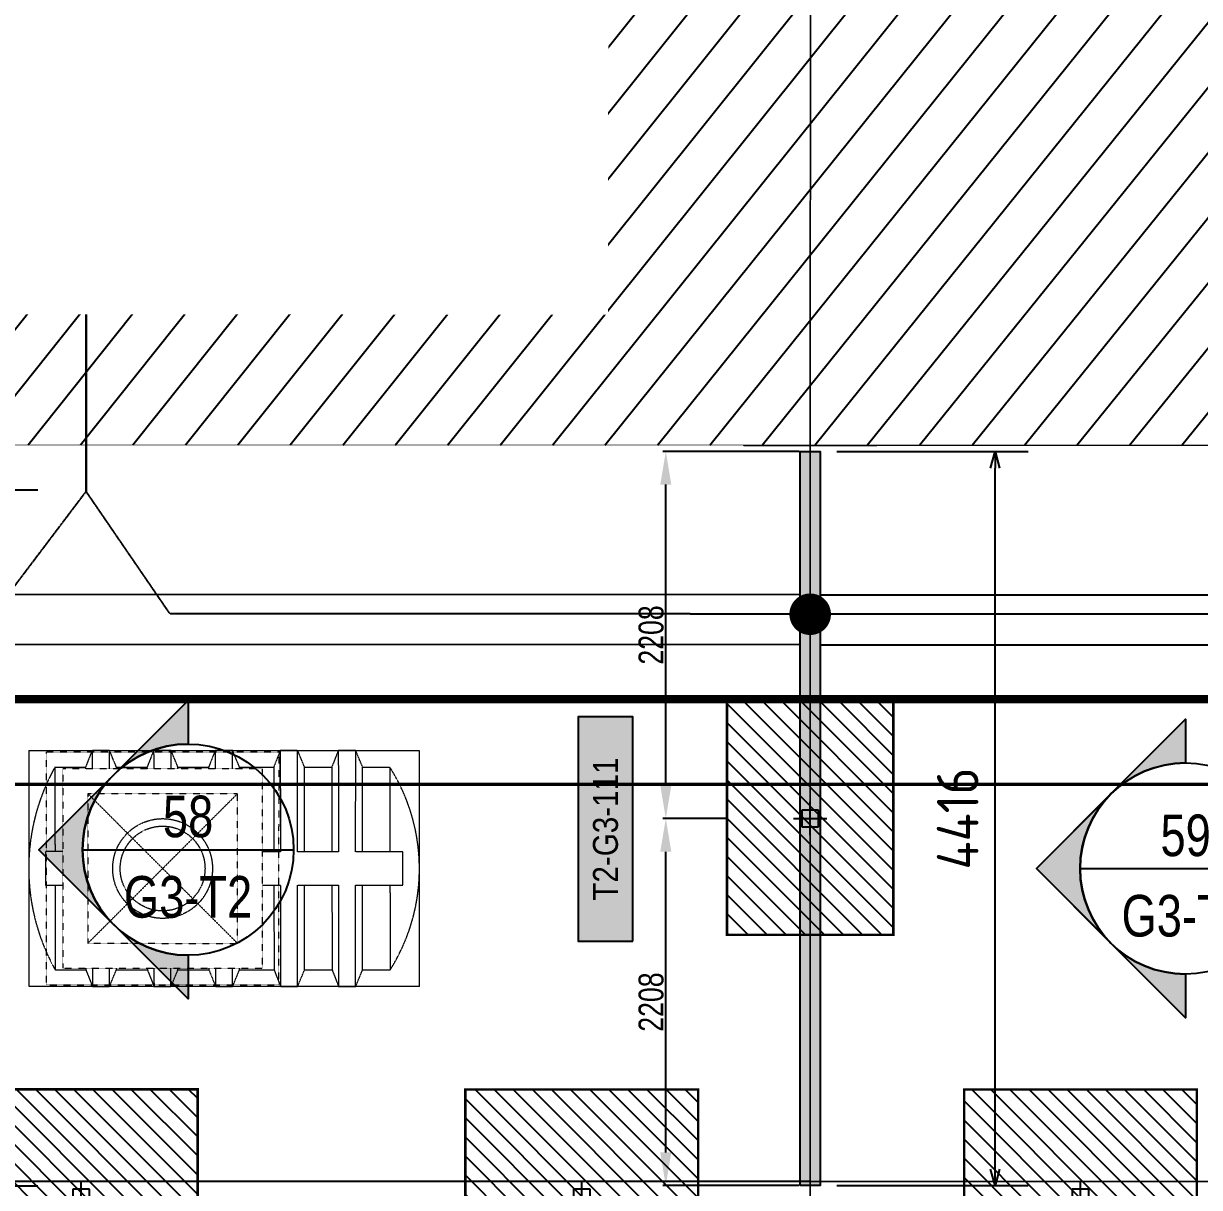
# Model space of a CAD drawing. Header units: centimetres. Extents: x -6122352 to 7132207, y -1694241 to 1947892.
# Drawn here: x 175391 to 182464, y -108418 to -101417 of the extents above; entities that cross this region are included whole.
import ezdxf
from ezdxf.enums import TextEntityAlignment as Align

# ---------------------------------------------------------------- set-up
doc = ezdxf.new("R2010")
doc.units = ezdxf.units.CM
doc.header["$MEASUREMENT"] = 0
doc.header["$PDMODE"] = 66
doc.header["$PDSIZE"] = 100
for name, pattern in [('2. HG-ST XR COL 3A (5V 7V 9V 11V - GF (4M & 5D-E)$0$HIDDEN', [0.375, 0.25, -0.125]), ('DASHED2', [0.375, 0.25, -0.125]), ('HIDDEN', [0.375, 0.25, -0.125]), ('XR-AR-END-SETTING OUT PLAN$0$23261-XR-AR-SI-GF$0$HIDDEN', [0.375, 0.25, -0.125])]:
    doc.linetypes.add(name, pattern=pattern)
for name, color, linetype in [('00-MI-DIM', 7, 'Continuous'), ('23585-XR-AR-BOUNDARY WALLS AND SETBACKS$0$setback', 7, 'XR-AR-END-SETTING OUT PLAN$0$23261-XR-AR-SI-GF$0$HIDDEN'), ('@MI-FOOTINGS', 7, 'Continuous'), ('@MI-REF LAYER', 7, 'Continuous'), ('@MI-TYPE-02', 6, 'Continuous'), ('A-GLASS HATCH', 7, 'Continuous'), ('B_TH_8', 7, 'Continuous'), ('PANEL-TAGS', 7, 'Continuous'), ('VD-WS-WATER TANK', 7, 'Continuous'), ('XR-AR-MID-SETTING OUT FOR MASTER$0$23585-XR-AR-MID-GROUND FLOOR$0$A-Flor-Strs', 1, 'Continuous'), ('XR-AR-MID-SETTING OUT FOR MASTER$0$23585-XR-AR-MID-GROUND FLOOR$0$GS-HATCH-FLOOR TILE', 251, 'Continuous')]:
    doc.layers.add(name, color=color, linetype=linetype)
doc.layers.add('08-Compound Wall-2', color=6, linetype='Continuous', lineweight=25, true_color=0xff00ff)
for name, color, linetype, lineweight in [('23585-XR-AR-DAMAC PLOT LIMITS$0$1-Mid units', 41, 'Continuous', 5), ('@ Foundations', 4, 'DASHED2', 50), ('A-ANNO-TEXT', 3, 'Continuous', 25), ('XR-AR-MID-SETTING OUT FOR MASTER$0$23585-XR-AR-MID-GROUND FLOOR$0$$A-GLAZ-WNDO', 232, 'Continuous', 9), ('XR-AR-MID-SETTING OUT FOR MASTER$0$23585-XR-AR-MID-GROUND FLOOR$0$A-GLAZ-SILL', 8, 'Continuous', 5), ('XR-AR-MID-SETTING OUT FOR MASTER$0$23585-XR-AR-MID-GROUND FLOOR$0$A-GLAZ-WNDO', 232, 'Continuous', 9), ('XR-AR-MID-SETTING OUT FOR MASTER$0$23585-XR-AR-MID-GROUND FLOOR$0$A-WALL', 7, 'Continuous', 30), ('XR-AR-MID-SETTING OUT FOR MASTER$0$23585-XR-AR-MID-GROUND FLOOR$0$S-COLS', 51, 'Continuous', 40)]:
    doc.layers.add(name, color=color, linetype=linetype, lineweight=lineweight)
doc.styles.add('Arial Narrow', font='ARIALN.TTF', dxfattribs={"width": 0.95, "height": 500})
doc.styles.add('JWC 1.50MM', font='GOTHIC.TTF', dxfattribs={"width": 0.8, "height": 1.5})
doc.styles.add('PANELTAG_STYLE', font='arial.ttf')
doc.styles.add('Schueco-BEMSTIL', font='isocpeur.ttf', dxfattribs={"width": 0.9})
doc.dimstyles.new('JWC - 1.5', dxfattribs={"dimtxt": 1.5, "dimasz": 2, "dimexe": 0.18, "dimexo": 0.06, "dimgap": 0.09, "dimtad": 1, "dimtoh": 1, "dimdec": 0, "dimzin": 0, "dimdsep": 46, "dimtxsty": 'JWC 1.50MM', "dimcen": 0.09, "dimclrd": 1, "dimclre": 1, "dimclrt": 2, "dimadec": 0, "dimazin": 0, "dimtfac": 1, "dimtdec": 0, "dimtofl": 0, "dimtmove": 0, "dimatfit": 3, "dimfxl": 30, "dimtolj": 1, "dimtzin": 0, "dimarcsym": 0})
doc.dimstyles.new('MI- JWC-TXT-2.5 MM', dxfattribs={"dimscale": 1.5, "dimtxt": 2.5, "dimasz": 1, "dimexe": 2, "dimexo": 1, "dimgap": 1, "dimtad": 1, "dimdec": 0, "dimdsep": 46, "dimtxsty": 'Schueco-BEMSTIL', "dimblk": 'OPEN30', "dimcen": 0, "dimdle": 2, "dimclrd": 140, "dimclre": 8, "dimclrt": 40, "dimadec": 0, "dimazin": 2, "dimtfac": 1, "dimtdec": 0, "dimtix": 1, "dimtmove": 2, "dimatfit": 3, "dimldrblk": 'OPEN', "dimfxl": 2, "dimlwd": -1, "dimlwe": -1, "dimarcsym": 0})
pattern_1 = [(45, (0, 0), (-57.45242597140699, 57.45242597140699), [])]

# ---------------------------------------------------------------- blocks, each defined once
blk = doc.blocks.new('23585-XR-AR-BOUNDARY WALLS AND SETBACKS')
at = {"layer": '08-Compound Wall-2'}
blk.add_lwpolyline([(496545.2942134548, 2768939.473959669), (496562.9158801445, 2768923.328117771), (496568.9635689847, 2768929.928655439), (496573.0169715791, 2768934.352258272), (496577.0705717183, 2768938.776058423), (496581.1239700586, 2768943.199856612), (496585.1773700582, 2768947.623656611), (496589.2307700578, 2768952.047456612), (496593.2841700584, 2768956.471256611), (496597.3375700579, 2768960.895056612), (496601.3909715799, 2768965.318658272), (496607.5050130368, 2768971.991327045), (496589.8835430788, 2768988.137370344)], dxfattribs=at)
at = {"layer": '23585-XR-AR-BOUNDARY WALLS AND SETBACKS$0$setback', "ltscale": 40, "const_width": 0.05}
blk.add_lwpolyline([(496603.4076911526, 2768971.812311382), (496589.0303414653, 2768984.985861099), (496584.8756448581, 2768980.451546177), (496580.8222491085, 2768976.027750814), (496576.7688491076, 2768971.603950815), (496572.7154491082, 2768967.180150814), (496568.6620491074, 2768962.756350815), (496564.6084013822, 2768958.332698731), (496560.5550491072, 2768953.908950815), (496556.501649108, 2768949.485150816), (496552.4482491076, 2768945.061350815), (496548.2917628816, 2768940.525058872), (496562.6692411395, 2768927.351702746), (496566.825369577, 2768931.887763219), (496570.8788474204, 2768936.311448177), (496574.9324515896, 2768940.735252725), (496578.9858017811, 2768945.158998367), (496583.0392017807, 2768949.582798366), (496587.0926017799, 2768954.006598367), (496591.1460017811, 2768958.430398366), (496595.1994017801, 2768962.854198367), (496599.2528474218, 2768967.277848177)], close=True, dxfattribs=at)
blk = doc.blocks.new('A$C9d9485f6')
at = {"layer": 'A-ANNO-TEXT', "rotation": 312.4881850805905}
blk.add_blockref('23585-XR-AR-BOUNDARY WALLS AND SETBACKS', (-2377088.534775567, -1504219.252137818), dxfattribs=at)
blk = doc.blocks.new('23585-XR-AR-DAMAC PLOT LIMITS')
at = {"layer": '23585-XR-AR-DAMAC PLOT LIMITS$0$1-Mid units', "color": 251, "true_color": 0x636466}
for points in [[(496593.3579000002, 2768956.4037), (496575.6628999999, 2768972.6173), (496579.7163000004, 2768977.041099999), (496597.4112999998, 2768960.827500001)], [(496589.3044999996, 2768951.979900001), (496571.6095000003, 2768968.193499999), (496575.6628999999, 2768972.6173), (496593.3579000002, 2768956.4037)]]:
    blk.add_lwpolyline(points, close=True, dxfattribs=at)
blk = doc.blocks.new('A$Cf093b529')
at = {"layer": 'A-ANNO-TEXT'}
blk.add_blockref('23585-XR-AR-DAMAC PLOT LIMITS', (-495391.9901121984, -2768603.441896566), dxfattribs=at)
blk = doc.blocks.new('WT')
at = {"layer": 'VD-WS-WATER TANK', "color": 8, "linetype": 'HIDDEN', "lineweight": 5}
for p, q in [((-1544.628465470625, 709.6584162400104), (-1544.628465470625, -710.3415837597568)), ((-1544.628465470625, 709.6584162400104), (805.3742911103182, 709.6584162400104)), ((805.3742911103182, -710.3415837599896), (805.3742911103182, 709.6584162400104)), ((-1205.197479922557, 610), (-1368.584841941483, 609.6917219583411)), ((-1367.616602353984, 100.7170481621288), (-1368.584841941483, 609.6917219583411)), ((-853.8209368987009, 609.9999999995343), (-1019.529137560632, 609.6873430171981)), ((-462.4613206691574, 609.9999999997672), (-670.4740313610528, 609.9999999997672)), ((-92.2536644951906, 609.9999999997672), (-279.1144151315093, 609.9999999997672)), ((277.9539916787762, 609.9999999997672), (91.09390626149252, 609.6474338008557)), ((645.8408009468112, 609.9999999997672), (461.3015541732311, 609.6518127417658)), ((646.8096269820817, 100.7170481618959), (645.8408009468112, 609.9999999997672)), ((-1366.263995035551, -610.3082780416589), (-1367.232107905904, -101.4002156818751)), ((648.161647852743, -610.0000000002328), (647.1941214301623, -101.4002156816423)), ((-1202.876633016858, -610.0000000002328), (-1366.263995035551, -610.3082780416589)), ((-853.8209368984681, -610.0000000002328), (-1017.208298916928, -610.3082780416589)), ((-462.4613206691574, -610), (-668.1531844553538, -610)), ((-92.2536644951906, -610.0000000002328), (-276.7935682260431, -610.0000000002328)), ((277.9539916787762, -610.0000000002328), (93.4147449049633, -610.3481872582342)), ((648.161647852743, -610.0000000002328), (463.6224010786973, -610.3481872582342)), ((805.3742911103182, -710.3415837599896), (-1544.628465470625, -710.3415837597568))]:
    blk.add_line(p, q, dxfattribs=at)
at = {"layer": 'VD-WS-WATER TANK', "color": 8, "linetype": 'HIDDEN', "lineweight": 5, "ltscale": 0.2}
for p, q in [((-450.0018297319766, 450.0018297312781, 1.058825682041061), (449.9999999995343, -449.9999999997672, -1)), ((449.9999999995343, 449.9999999993015), (-450.0000000004657, -450.0000000002328, 1.000000000007276))]:
    blk.add_line(p, q, dxfattribs=at)
at = {"layer": 'VD-WS-WATER TANK', "color": 8, "linetype": 'HIDDEN', "lineweight": 5}
for points in [[(-1057.987290713005, 100.7170481625944), (-1058.984124873765, 709.6584162407089), (-1161.101388717303, 709.6584162407089), (-1202.876633016625, 610.0000000006985), (-1202.876633016858, 100.7170481625944)], [(-1161.101388717303, 709.6584162407089), (-1161.10138871707, 100.7170481625944)], [(-1018.560901444405, 100.7170481623616), (-1019.529727479443, 610.0000000004657), (-1058.984124873765, 709.6584162407089)], [(-708.9315945943817, 100.7170481623616), (-709.928428754909, 709.6584162404761), (-812.04569259868, 709.6584162404761), (-853.8209368987009, 610.0000000002328), (-853.8209368982352, 100.7170481628273)], [(-812.04569259868, 709.6584162404761), (-812.04569259868, 100.7170481623616)], [(-669.5052053260151, 100.7170481623616), (-670.4740313610528, 610.0000000002328), (-709.928428754909, 709.6584162404761)], [(-318.3893022132106, 599.9999999993015), (-318.5688125255983, 709.6584162404761), (-420.6860763693694, 709.6584162404761), (-462.4613206691574, 610.0000000004657), (-462.4613206691574, 599.9999999997672)], [(-420.6860763693694, 709.6584162404761), (-420.6860763693694, 599.9999999997672)], [(-279.0953917962033, 599.9999999997672), (-279.1144151315093, 610.0000000004657), (-318.5688125255983, 709.6584162404761)], [(51.81901098834351, 599.9999999995343), (51.63884364836849, 709.6584162402432), (-50.47842019540258, 709.6584162407089), (-92.25366449495777, 610), (-92.2536644951906, 600)], [(-50.47842019540258, 709.6584162407089), (-50.47842019563541, 599.9999999997672)], [(91.11226437753066, 599.9999999995343), (91.09324104245752, 610.0000000002328), (51.63884364836849, 709.6584162402432)], [(422.026010134723, 599.9999999997672), (421.8464998223353, 709.6584162404761), (319.7292359783314, 709.6584162407089), (277.9539916787762, 610.0000000002328), (277.9539916787762, 599.9999999995343)], [(319.7292359783314, 709.6584162407089), (319.7292359785642, 600.0000000002328)], [(461.3199205512647, 600), (461.3008972161915, 610), (421.8464998223353, 709.6584162404761)], [(-1161.10138871707, 100.7170481625944), (-1444.626510607777, 100.7170481625944), (-1444.626510607777, -101.4002156811766), (-1161.10138871707, -101.4002156814095)], [(-812.04569259868, 100.7170481623616), (-1057.987290713005, 100.7170481625944)], [(-600.0000000002328, 100.7170481623616), (-708.9315945943817, 100.7170481623616)], [(599.9999999997672, -101.4002156811766), (705.3734893924557, -101.4002156811766), (705.3734893924557, 100.7170481625944), (599.9999999997672, 100.7170481625944)], [(-1202.876633016858, -101.4002156814095), (-1202.876633016858, -609.9999999995343), (-1161.101388717303, -710.3415837595239), (-1056.663277968066, -710.3415837592911), (-1017.208880573744, -610), (-1018.176406996092, -101.4002156811766)], [(-1161.10138871707, -101.4002156814095), (-1161.101388717303, -710.3415837595239)], [(-1056.663277968066, -710.3415837592911), (-1057.659002496395, -101.4002156809438)], [(-1057.659002496395, -101.4002156809438), (-812.0456925984472, -101.4002156811766)], [(-853.8209368984681, -101.4002156809438), (-853.8209368984681, -609.9999999995343), (-812.04569259868, -710.3415837595239), (-707.6075818496756, -710.3415837595239), (-668.1531844551209, -610), (-669.1207108779345, -101.4002156809438)], [(-812.0456925984472, -101.4002156811766), (-812.04569259868, -710.3415837595239)], [(-707.6075818496756, -710.3415837595239), (-708.6033063777722, -101.4002156809438)], [(-708.6033063777722, -101.4002156809438), (-600.0000000006985, -101.4002156814095)], [(-462.4613206689246, -600.0000000002328), (-462.4613206689246, -609.9999999997672), (-420.6860763693694, -710.3415837595239), (-316.2479656198993, -710.3415837590583), (-276.7935682255775, -609.9999999997672), (-276.8125915611163, -600.0000000002328)], [(-420.6860763693694, -600.0000000004657), (-420.6860763693694, -710.3415837595239)], [(-316.2479656198993, -710.3415837590583), (-316.428393206792, -600)], [(-92.25366449495777, -600.0000000004657), (-92.25366449495777, -609.9999999997672), (-50.47842019516975, -710.3415837592911), (53.95969055383466, -710.3415837592911), (93.41408794769086, -609.9999999997672), (93.39506461261772, -600.0000000004657)], [(-50.47842019540258, -600.0000000002328), (-50.47842019516975, -710.3415837592911)], [(53.95969055383466, -710.3415837592911), (53.7786999901291, -600.0000000004657)], [(277.9539916787762, -600.0000000004657), (277.9539916787762, -610), (319.7292359785642, -710.3415837592911), (424.1673467275687, -710.3415837592911), (463.6217441216577, -609.9999999997672), (463.6027207863517, -600.0000000002328)], [(319.7292359783314, -600.0000000004657), (319.7292359785642, -710.3415837592911)], [(424.1673467275687, -710.3415837592911), (423.9869191413745, -600.0000000002328)]]:
    blk.add_lwpolyline(points, dxfattribs=at)
at = {"layer": 'VD-WS-WATER TANK', "color": 8, "linetype": 'HIDDEN', "lineweight": 5, "ltscale": 0.2}
for points in [[(-699.9999999995343, -699.9999999995343), (700.0000000002328, -700), (699.9999999997672, 700), (-700, 700.0000000002328)], [(-600.0000000004657, -600.0000000004657), (599.9999999995343, -600.0000000011642), (599.9999999995343, 599.9999999995343), (-600.0000000002328, 599.9999999990687)], [(-450.0000000002328, -450.0000000002328), (449.9999999997672, -450.0000000004657), (449.9999999995343, 449.9999999993015), (-450.0000000004657, 450)]]:
    blk.add_lwpolyline(points, close=True, dxfattribs=at)
at = {"layer": 'VD-WS-WATER TANK', "color": 8, "linetype": 'HIDDEN', "lineweight": 5}
for radius in [299.9999999999999, 254.9999999999999]:
    blk.add_circle((0, 2.328306436538696e-10), radius, dxfattribs=at)
for centre, radius, start, end in [((-406.0936178530101, 1.520493773277849), 1138.534847617149, 147.7123555648303, 212.5056355353665), ((-448.5880362042226, -2.084176184376702), 1253.962327314667, 331.0008973028165, 29.21709379940886)]:
    blk.add_arc(centre, radius, start, end, dxfattribs=at)
blk = doc.blocks.new('A$Ceb9e94c1')
at = {"layer": 'VD-WS-WATER TANK', "ltscale": 100, "xscale": 0.001, "yscale": 0.001, "zscale": 0.001, "rotation": 1.469650456022651e-08}
blk.add_blockref('WT', (25.044632143341, 22.0204070720356, -6.172170209697134e-09), dxfattribs=at)
blk = doc.blocks.new('_Dot')
at = {"color": 0, "linetype": 'ByBlock', "lineweight": -2}
blk.add_line((-0.5, 0), (-1, 0), dxfattribs=at)
at = {"color": 0, "linetype": 'ByBlock', "const_width": 0.5}
blk.add_lwpolyline([(-0.25, 0, 1), (0.25, 0, 1)], format="xyb", close=True, dxfattribs=at)
blk = doc.blocks.new('_Open30')
at = {"color": 0, "linetype": 'ByBlock', "lineweight": -2}
for p, q in [((-1, 0.26794919), (0, 0)), ((0, 0), (-1, -0.26794919)), ((0, 0), (-1, 0))]:
    blk.add_line(p, q, dxfattribs=at)
blk = doc.blocks.new('*D1486')
at = {"layer": '@MI-TYPE-02', "color": 8, "transparency": 16777216}
for p, q in [((411737.4286048311, -228903.7490974149), (412889.1926367577, -228903.7490974149)), ((411736.6089705906, -233319.9474064711), (412889.1926367577, -233319.9474064711))]:
    blk.add_line(p, q, dxfattribs=at)
at = {"layer": '@MI-TYPE-02', "color": 140, "transparency": 16777216}
blk.add_line((412689.1926367577, -233219.9474064711), (412689.1926367577, -229003.7490974149), dxfattribs=at)
at = {"layer": 'Defpoints', "color": 0, "transparency": 16777216}
for p in [(411637.4286048311, -228903.7490974149), (412689.1926367577, -228903.7490974149), (411636.6089705906, -233319.9474064711)]:
    blk.add_point(p, dxfattribs=at)
at = {"layer": '@MI-TYPE-02', "color": 140, "transparency": 16777216, "xscale": 100, "yscale": 100, "zscale": 100}
for p, rotation in [((412689.1926367577, -228903.7490974149), 90), ((412689.1926367577, -233319.9474064711), 270)]:
    blk.add_blockref('_Open30', p, dxfattribs=dict(at, rotation=rotation))
at = {"layer": '@MI-TYPE-02', "color": 40, "transparency": 16777216, "insert": (412464.1926367576, -231111.848251943), "char_height": 250, "attachment_point": 5, "rotation": 90, "style": 'Schueco-BEMSTIL'}
blk.add_mtext('4416', dxfattribs=at)
blk = doc.blocks.new('_Open')
at = {"color": 0, "linetype": 'ByBlock', "lineweight": -2}
for p, q in [((-1, 0.1666666666666667), (0, 0)), ((-1, -0.1666666666666667), (0, 0)), ((0, 0), (-1, 0))]:
    blk.add_line(p, q, dxfattribs=at)
blk = doc.blocks.new('T2-SINGLE FOOTING')
at = {"layer": '@MI-FOOTINGS', "transparency": 33554679}
h = blk.add_hatch(dxfattribs=at)
h.set_pattern_fill('ANSI31', color=8, scale=650)
h.set_pattern_definition(pattern_1)
h.paths.add_polyline_path([(-700, 500), (700, 500), (700, -500), (-700, -500)])
at = {"layer": '@MI-FOOTINGS', "color": 62, "const_width": 15}
blk.add_lwpolyline([(-700, 500), (700, 500), (700, -500), (-700, -500)], close=True, dxfattribs=at)
at = {"layer": '@MI-FOOTINGS', "color": 30}
blk.add_point((0, 0), dxfattribs=at)
blk = doc.blocks.new('*D1495')
at = {"layer": '@MI-TYPE-02', "color": 8, "transparency": 16777216}
for p, q in [((405737.3374513028, -229133.8218370808), (406931.5244793475, -229133.8218370808)), ((405736.6133447946, -233320.9792771468), (406931.5244793475, -233320.9792771468))]:
    blk.add_line(p, q, dxfattribs=at)
at = {"layer": '@MI-TYPE-02', "color": 140, "transparency": 16777216}
blk.add_line((406731.5244793475, -233220.9792771468), (406731.5244793475, -229233.8218370808), dxfattribs=at)
at = {"layer": 'Defpoints', "color": 0, "transparency": 16777216}
for p in [(405637.3374513028, -229133.8218370808), (406731.5244793475, -229133.8218370808), (405636.6133447946, -233320.9792771468)]:
    blk.add_point(p, dxfattribs=at)
at = {"layer": '@MI-TYPE-02', "color": 140, "transparency": 16777216, "xscale": 100, "yscale": 100, "zscale": 100}
for p, rotation in [((406731.5244793475, -229133.8218370808), 90), ((406731.5244793475, -233320.9792771468), 270)]:
    blk.add_blockref('_Open30', p, dxfattribs=dict(at, rotation=rotation))
at = {"layer": '@MI-TYPE-02', "color": 40, "transparency": 16777216, "insert": (406506.5244793473, -231227.4005571138), "char_height": 250, "attachment_point": 5, "rotation": 90, "style": 'Schueco-BEMSTIL'}
blk.add_mtext('4187', dxfattribs=at)
blk = doc.blocks.new('*D1583')
at = {"color": 1, "lineweight": -2, "transparency": 16777216}
for p, q in [((35493.79882193205, -1910.541958939994), (35113.45234661645, -1910.541958939994)), ((35131.45234661645, -3918.63010476655), (35131.45234661645, -2110.541958939994)), ((35933.38900582179, -4118.630104766549), (35113.45234661645, -4118.630104766549))]:
    blk.add_line(p, q, dxfattribs=at)
at = {"color": 1, "transparency": 16777216}
for points in [[(35098.11901328312, -2110.541958939994), (35164.78567994979, -2110.541958939994), (35131.45234661645, -1910.541958939994)], [(35098.11901328312, -3918.63010476655), (35164.78567994979, -3918.63010476655), (35131.45234661645, -4118.630104766549)]]:
    blk.add_solid(points, dxfattribs=at)
at = {"layer": 'Defpoints', "color": 0, "transparency": 16777216}
for p in [(35131.45234661645, -1910.541958939994), (35499.79882193205, -1910.541958939994), (35939.38900582179, -4118.630104766549)]:
    blk.add_point(p, dxfattribs=at)
at = {"color": 2, "transparency": 16777216, "insert": (35043.67940304065, -3014.586031853281), "char_height": 150, "attachment_point": 5, "rotation": 90, "style": 'JWC 1.50MM'}
blk.add_mtext('\\A1;2208', dxfattribs=at)
blk = doc.blocks.new('*D1584')
at = {"color": 1, "lineweight": -2, "transparency": 16777216}
for p, q in [((35934.20864006221, 297.5682042895934), (35113.45234661647, 297.5682042895933)), ((35131.45234661647, -1710.541958939994), (35131.45234661647, 97.56820428959325)), ((35493.79882193205, -1910.541958939994), (35113.45234661647, -1910.541958939994))]:
    blk.add_line(p, q, dxfattribs=at)
at = {"color": 1, "transparency": 16777216}
for points in [[(35098.11901328313, 97.56820428959324), (35164.7856799498, 97.56820428959325), (35131.45234661647, 297.5682042895933)], [(35098.11901328313, -1710.541958939994), (35164.7856799498, -1710.541958939994), (35131.45234661647, -1910.541958939994)]]:
    blk.add_solid(points, dxfattribs=at)
at = {"layer": 'Defpoints', "color": 0, "transparency": 16777216}
for p in [(35131.45234661647, 297.5682042895933), (35940.20864006221, 297.5682042895934), (35499.79882193205, -1910.541958939994)]:
    blk.add_point(p, dxfattribs=at)
at = {"color": 2, "transparency": 16777216, "insert": (35043.67940304066, -806.4868773252102), "char_height": 150, "attachment_point": 5, "rotation": 90, "style": 'JWC 1.50MM'}
blk.add_mtext('\\A1;2208', dxfattribs=at)
blk = doc.blocks.new('T2-FOOTING PLAN')
at = {"layer": '@MI-FOOTINGS', "transparency": 33554679}
h = blk.add_hatch(dxfattribs=at)
h.set_pattern_fill('ANSI31', color=8, scale=650)
h.set_pattern_definition(pattern_1)
h.paths.add_polyline_path([(-700, 650), (700, 650), (700, -650), (-700, -650)])
at = {"layer": '@MI-FOOTINGS', "color": 160, "true_color": 0x3340f0, "const_width": 15}
blk.add_lwpolyline([(-700, 650), (700, 650), (700, -650), (-700, -650)], close=True, dxfattribs=at)
at = {"layer": '@MI-FOOTINGS', "color": 30}
blk.add_point((0, 0), dxfattribs=at)
blk = doc.blocks.new('G10-REAR PARTITION LEFT EXTD')
at = {"layer": '@MI-FOOTINGS', "xscale": -1, "rotation": 0.01015602854542941}
for p in [(40638.13442269986, 6.329043255042052), (43648.15972013754, 6.932342128304299), (46648.1596730079, 7.464110536588123)]:
    blk.add_blockref('T2-FOOTING PLAN', p, dxfattribs=at)
blk = doc.blocks.new('XR-AR-MID-SETTING OUT FOR MASTER$0$23585-XR-AR-MID-GROUND FLOOR$0$945-4P-1-101-GROUND FLOOR PLAN$0$XR-MIDDLE-GROUND FLOOR PLAN$0$A$C446944C1')
at = {"layer": 'XR-AR-MID-SETTING OUT FOR MASTER$0$23585-XR-AR-MID-GROUND FLOOR$0$A-GLAZ-SILL', "color": 252}
blk.add_line((-2.733431756496429e-07, -4.737777635455132e-05), (5.199999726377428, -4.737754352390766e-05), dxfattribs=at)
for points in [[(2.208076124545187, -0.02284434624016285), (2.208076124545187, -0.1242443462833762), (2.093846930889413, -0.07354434626176953), (2.208076124545187, -0.02284434624016285)], [(2.991923328721896, -0.02284434624016285), (2.991923328721896, -0.1242443462833762), (3.106152522144839, -0.07354434579610825), (2.991923328721896, -0.02284434624016285)]]:
    blk.add_lwpolyline(points, dxfattribs=at)
at = {"layer": 'XR-AR-MID-SETTING OUT FOR MASTER$0$23585-XR-AR-MID-GROUND FLOOR$0$A-GLAZ-WNDO', "color": 252}
for p, q in [((5.199999726610258, 0.2499526219908148), (-2.735760062932968e-07, 0.2499526222236454)), ((-2.735760062932968e-07, 0.2499526222236454), (-2.733431756496429e-07, -4.737777635455132e-05)), ((0.04999972670339048, 0.0999526223167777), (0.04999972647055984, 0.2499526219908148)), ((1.284999726805836, 0.2499526222236454), (1.284999726805836, 0.09995262185111642)), ((1.334999726619571, 0.09995262208394706), (1.334999726619571, 0.2499526222236454)), ((3.864999726880342, 0.0999526223167777), (3.864999726880342, 0.2499526224564761)), ((3.914999726694077, 0.2499526222236454), (3.914999726694077, 0.09995262185111642)), ((5.149999726563692, 0.09995262254960835), (5.149999726796523, 0.2499526222236454)), ((5.199999726610258, 0.2499526219908148), (5.199999726377428, -4.737754352390766e-05)), ((-2.733431756496429e-07, 0.09995262208394706), (2.599999726517126, 0.09995262185111642)), ((5.199999726610258, 0.0999526223167777), (2.599999726517126, 0.09995262185111642))]:
    blk.add_line(p, q, dxfattribs=at)
for points in [[(1.284999726805836, 0.1999526221770793), (0.04999972647055984, 0.1999526226427406)], [(3.914999726694077, 0.1999526221770793), (5.149999726796523, 0.1999526219442487)]]:
    blk.add_lwpolyline(points, dxfattribs=at)
for points in [[(1.224999726749957, 0.03995262226089835), (1.304999726824462, 0.03995262226089835), (1.304999726824462, 0.08995262207463384), (1.224999726517126, 0.08995262230746448)], [(2.51999972644262, 0.03995262226089835), (1.304999726824462, 0.03995262226089835), (1.304999726824462, 0.08995262207463384), (2.519999726675451, 0.08995262207463384)], [(2.599999726517126, 0.03995262226089835), (2.51999972644262, 0.03995262226089835), (2.519999726675451, 0.08995262207463384), (2.599999726517126, 0.08995262254029512)], [(2.599999726517126, 0.03995262226089835), (2.679999726591632, 0.03995262202806771), (2.679999726591632, 0.08995262254029512), (2.599999726517126, 0.08995262254029512)], [(2.679999726591632, 0.03995262202806771), (3.89499972644262, 0.039952622493729), (3.894999726675451, 0.08995262207463384), (2.679999726591632, 0.08995262254029512)], [(3.974999726749957, 0.039952622493729), (3.89499972644262, 0.039952622493729), (3.894999726675451, 0.08995262207463384), (3.974999726749957, 0.08995262230746448)]]:
    blk.add_lwpolyline(points, close=True, dxfattribs=at)
blk = doc.blocks.new('XR-AR-MID-SETTING OUT FOR MASTER$0$23585-XR-AR-MID-GROUND FLOOR$0$A$C08698786')
at = {"layer": 'XR-AR-MID-SETTING OUT FOR MASTER$0$23585-XR-AR-MID-GROUND FLOOR$0$S-COLS', "color": 252, "lineweight": 30}
blk.add_lwpolyline([(-100.1414103507996, 18727.55777406693), (-100.141410112381, 17727.55777406693), (99.85858964920044, 17727.55777430534), (99.85858988761902, 18727.55777430534)], close=True, dxfattribs=at)
blk = doc.blocks.new('XR-AR-MID-SETTING OUT FOR MASTER')
at = {"layer": 'XR-AR-MID-SETTING OUT FOR MASTER$0$23585-XR-AR-MID-GROUND FLOOR$0$A-Flor-Strs', "color": 8}
for p, q in [((60.05534254956096, 20672.92354680672), (5940.045863168596, 20672.65234583314)), ((60.04151019822535, 20372.92400187173), (5940.031380742199, 20372.65280095958))]:
    blk.add_line(p, q, dxfattribs=at)
at = {"layer": 'XR-AR-MID-SETTING OUT FOR MASTER$0$23585-XR-AR-MID-GROUND FLOOR$0$A-WALL', "color": 8}
for points in [[(99.99999931454659, 19472.65428209305), (-99.99999925494194, 19472.65428256989), (-99.998236566782, 5500.00000667572), (100.0017631351948, 5500.000006198883), (99.9995484650135, 8850.141927242279), (1100.048611491919, 8850.10940027237), (1100.048611015081, 8950.109399795532), (100.03925588727, 8950.072475910187), (100.0088088810444, 10949.9982419014), (2099.951952844858, 10949.99824142456), (2099.998660355806, 9950.143901348114), (2199.988806992769, 9950.143900871277), (2200.057162195444, 11149.97698402405), (2100.075846284628, 11149.97698354721), (2100.039519578218, 11049.97698402405), (100.0088088810444, 11049.99824142456)], [(100.0000008046627, 19472.65428304672), (400.0004432499409, 19472.65428209305), (400.0004433095455, 19222.70159435272), (99.99999997019768, 19222.70159482956)]]:
    blk.add_lwpolyline(points, close=True, dxfattribs=at)
at = {"layer": 'XR-AR-MID-SETTING OUT FOR MASTER$0$23585-XR-AR-MID-GROUND FLOOR$0$$A-GLAZ-WNDO', "color": 8, "xscale": -1000, "yscale": 1000, "zscale": 1000}
blk.add_blockref('XR-AR-MID-SETTING OUT FOR MASTER$0$23585-XR-AR-MID-GROUND FLOOR$0$945-4P-1-101-GROUND FLOOR PLAN$0$XR-MIDDLE-GROUND FLOOR PLAN$0$A$C446944C1', (5600.000170022249, 19222.70166015625), dxfattribs=at)
at = {"layer": 'XR-AR-MID-SETTING OUT FOR MASTER$0$23585-XR-AR-MID-GROUND FLOOR$0$GS-HATCH-FLOOR TILE', "color": 8}
blk.add_blockref('XR-AR-MID-SETTING OUT FOR MASTER$0$23585-XR-AR-MID-GROUND FLOOR$0$A$C08698786', (-1.490116119384766e-07, 0), dxfattribs=at)
blk = doc.blocks.new('MID UNIT')
at = {"xscale": 0.001, "yscale": 0.001, "zscale": 0.001}
blk.add_blockref('XR-AR-MID-SETTING OUT FOR MASTER', (0, 0), dxfattribs=at)
blk = doc.blocks.new('TH_8')
at = {"xscale": -1}
blk.add_blockref('MID UNIT', (495814.3053798428, 2769197.479078153), dxfattribs=at)
blk.add_blockref('MID UNIT', (495814.305379842, 2769197.479078153))
blk = doc.blocks.new('A$Ca7ad59d2')
at = {"layer": 'B_TH_8', "xscale": 1.000018136216304, "yscale": 1.000018136216304, "zscale": 1.000018136216304}
blk.add_blockref('TH_8', (-495803.6470986201, -2769248.051850634), dxfattribs=at)
blk = doc.blocks.new('A$Cac0110ba')
at = {"rotation": 227.5015136760979}
blk.add_blockref('A$Ca7ad59d2', (28.54929658252513, 57.49132066033781), dxfattribs=at)
at = {"layer": '@ Foundations', "linetype": 'DASHED2', "ltscale": 25}
blk.add_lwpolyline([(26.89664180733962, 30.96360392076895), (28.6292854914791, 29.37601270666346), (30.01420548692113, 30.88746783509851), (28.28156180278165, 32.47505904966965)], close=True, dxfattribs=at)
blk = doc.blocks.new('*U1871')
h = blk.add_hatch(color=94)
edge = h.paths.add_edge_path()
edge.add_line((-5.853590386044781e-15, -6.350000000000011), (-3.839567134987508e-15, -8.98025612106916))
edge.add_line((-3.839567134987508e-15, -8.98025612106916), (-8.98025612106916, -1.4210854715202e-14))
edge.add_line((-8.98025612106916, -1.364422505680946e-14), (-1.243449787580175e-14, 8.980256121069147))
edge.add_line((-1.308023176029987e-14, 8.980256121069147), (-6.554262137165959e-15, 6.349999999999988))
edge.add_arc((-2.326472348102011e-15, -1.154631945610163e-14), 6.35, 90.00000000000004, 269.9999999999999)
at = {"color": 94}
blk.add_line((-6.35, -5.639932965095795e-15), (6.35, -1.127986593019159e-14), dxfattribs=at)
for points in [[(-5.853590386044781e-15, -6.350000000000011), (-3.839567134987508e-15, -8.98025612106916), (-8.98025612106916, -1.364422505680946e-14), (-1.308023176029987e-14, 8.980256121069147), (-6.554262137165959e-15, 6.349999999999988, 0.9999999999999994)], [(-4.490128060534579, 4.490128060534578, 0.4142135623730951), (-4.490128060534578, -4.49012806053458), (-8.98025612106916, -1.236372533598709e-15), (-4.490128060534585, 4.490128060534578)]]:
    blk.add_lwpolyline(points, format="xyb", close=True)
blk.add_circle((-1.409983241273949e-15, -5.639932965095795e-15), 6.35, dxfattribs=at)
at = {"style": 'Arial Narrow', "width": 0.95, "flags": 8}
blk.add_attdef('VIEWNUMBER', text='', height=2.5, dxfattribs=at).set_placement((-1.409983241273949e-15, -5.639932965095795e-15), align=Align.BOTTOM_CENTER)
blk.add_attdef('SHEETNUMBER', text='', height=2.5, dxfattribs=at).set_placement((-1.409983241273949e-15, -1.587500000000005), align=Align.TOP_CENTER)
blk = doc.blocks.new('PANELTAG')
at = {"layer": 'PANEL-TAGS', "color": 1}
blk.add_lwpolyline([(-13.49999999999989, -3.300000000000182), (13.50000000000011, -3.300000000000182), (13.50000000000011, 3.299999999999727), (-13.49999999999989, 3.299999999999727)], close=True, dxfattribs=at)
at = {"layer": 'PANEL-TAGS', "color": 40, "true_color": 0xffd700}
blk.add_solid([(-13.49999999999989, -3.300000000000182), (13.50000000000011, -3.300000000000182), (-13.49999999999989, 3.299999999999727), (13.50000000000011, 3.299999999999727)], dxfattribs=at)
at = {"layer": 'PANEL-TAGS', "color": 5, "style": 'PANELTAG_STYLE', "width": 0.85}
blk.add_attdef('TAGNO', text='', height=3, dxfattribs=at).set_placement((1.13686837721616e-13, -4.547473508864641e-13), align=Align.MIDDLE)
blk = doc.blocks.new('M3 REF WITH TABLES')
at = {"color": 1, "const_width": 0.02}
blk.add_lwpolyline([(150.205946641101, 128.4317175084725), (146.4893651941093, 128.0285748476163), (123.299064669176, 102.7194816619158), (121.3066007388406, 104.5475220000371), (123.299064669176, 102.7194816619158), (105.6650739989127, 83.47435318119824), (105.5925103422487, 79.76300930185243)], dxfattribs=at)
blk = doc.blocks.new('T2-G10 PARTITION WALLS')
at = {"layer": 'A-GLASS HATCH'}
h = blk.add_hatch(color=6, dxfattribs=at)
h.dxf.hatch_style = 1
h.paths.add_polyline_path([(35939.38900582178, -4118.630104766547), (35940.20864006219, 297.5682042895933), (36060.20863804233, 297.5461868862039), (36059.38900380186, -4118.652122169937)])
at = {"layer": '@MI-TYPE-02', "color": 6}
blk.add_lwpolyline([(35939.38900582178, -4118.630104766547), (35940.20864006219, 297.5682042895933), (36060.20863804233, 297.5461868862039), (36059.38900380186, -4118.652122169937)], close=True, dxfattribs=at)
at = {"layer": '@MI-FOOTINGS', "rotation": 90}
blk.add_blockref('T2-SINGLE FOOTING', (35999.79882193204, -1910.541958939993), dxfattribs=at)
at = {"color": 0}
for base, p1, p2, picture, middle in [((35131.45234661647, 297.5682042895933), (35499.79882193204, -1910.541958939993), (35940.20864006219, 297.5682042895933), '*D1584', (35043.67940304066, -806.4868773252102)), ((35131.45234661645, -1910.541958939994), (35939.38900582178, -4118.630104766547), (35499.79882193204, -1910.541958939993), '*D1583', (35043.67940304065, -3014.586031853281))]:
    dim = blk.add_linear_dim(base=base, p1=p1, p2=p2, angle=90, dimstyle='JWC - 1.5', dxfattribs=at)
    dim.commit()
    dim.dimension.update_dxf_attribs({"geometry": picture, "text_midpoint": middle})
at = {"layer": '@MI-TYPE-02'}
for base, p1, p2, picture, middle in [((37111.9726699692, 297.5461868860875), (36059.38900380186, -4118.652122169937), (36060.20863804233, 297.5461868862039), '*D1486', (36886.97266996902, -1910.552967642026)), ((31154.30451255891, 67.47344722025446), (30059.39337800583, -4119.683992845705), (30060.11748451402, 67.47344722037087), '*D1495', (30929.30451255874, -2026.105272812827))]:
    dim = blk.add_linear_dim(base=base, p1=p1, p2=p2, angle=90, dimstyle='MI- JWC-TXT-2.5 MM', dxfattribs=at)
    dim.commit()
    dim.dimension.update_dxf_attribs({"geometry": picture, "text_midpoint": middle, "insert": (-375577.2199667885, 229201.295284301)})

msp = doc.modelspace()

# ---------------------------------------------------------------- block references
at = {"color": 94, "linetype": '2. HG-ST XR COL 3A (5V 7V 9V 11V - GF (4M & 5D-E)$0$HIDDEN', "xscale": 1000, "yscale": 1000, "zscale": 1000, "rotation": 312.4883110972302}
msp.add_blockref('A$Cac0110ba', (138098.2151797014, -102612.8341626052), dxfattribs=at)

# ---------------------------------------------------------------- next in the draw order: block references
at = {"layer": '00-MI-DIM'}
ref = msp.add_blockref('*U1871', (176380.924771799, -106386.437860179), dxfattribs=dict(at, xscale=100, yscale=100, zscale=100))
ref.add_attrib('VIEWNUMBER', '58', dxfattribs={"layer": '0', "height": 250, "style": 'Arial Narrow', "width": 0.95}).set_placement((176380.924771799, -106386.437860179), align=Align.BOTTOM_CENTER)
ref.add_attrib('SHEETNUMBER', 'G3-T2', dxfattribs={"layer": '0', "height": 250, "style": 'Arial Narrow', "width": 0.95}).set_placement((176380.924771799, -106545.187860179), align=Align.TOP_CENTER)
ref = msp.add_blockref('*U1871', (182380.9334809082, -106500.0103105709), dxfattribs=dict(at, xscale=100, yscale=100, zscale=100))
ref.add_attrib('VIEWNUMBER', '59', dxfattribs={"layer": '0', "height": 250, "style": 'Arial Narrow', "width": 0.95}).set_placement((182380.9334809082, -106500.0103105709), align=Align.BOTTOM_CENTER)
ref.add_attrib('SHEETNUMBER', 'G3-T2', dxfattribs={"layer": '0', "height": 250, "style": 'Arial Narrow', "width": 0.95}).set_placement((182380.9334809082, -106658.7603105709), align=Align.TOP_CENTER)
at = {"layer": '@MI-REF LAYER', "xscale": 1000, "yscale": 1000, "zscale": 1000}
msp.add_blockref('A$C9d9485f6', (-23958.95045533385, 48155.57226163784), dxfattribs=at)
at = {"layer": '@MI-REF LAYER', "color": 10, "xscale": 1000.000000000001, "yscale": 1000.000000000001, "zscale": 1000.000000000001, "rotation": 179.9898026784156}
msp.add_blockref('A$Ceb9e94c1', (201276.2283228724, -84483.75690863615, 6.172162933739522e-06), dxfattribs=at)
at = {"layer": '@MI-REF LAYER', "extrusion": (3.961511132389679e-12, 7.460187432762057e-09, 1), "xscale": 250, "yscale": 250, "zscale": 250, "rotation": 359.9700532598238}
msp.add_blockref('_Dot', (180122.631845671, -104970.2707100466, -11.23084741837956), dxfattribs=at)
at = {"layer": '@MI-TYPE-02', "color": 0, "rotation": 359.9811633183237}
msp.add_blockref('G10-REAR PARTITION LEFT EXTD', (135100.365825384, -108471.2002682268), dxfattribs=at)
at = {"layer": 'PANEL-TAGS'}
ref = msp.add_blockref('PANELTAG', (178891.2908358672, -106262.4449272081), dxfattribs=dict(at, xscale=50.00000000000001, yscale=50.00000000000001, zscale=50.00000000000001, rotation=90.00000000000001))
ref.add_attrib('TAGNO', 'T2-G3-111', dxfattribs={"color": 5, "height": 150, "rotation": 90, "style": 'PANELTAG_STYLE', "width": 0.8499999999999999}).set_placement((178891.2908358672, -106262.4449272081), align=Align.MIDDLE_CENTER)

# ---------------------------------------------------------------- next in the draw order: wipeouts: each hides what was drawn before it
at = {"color": 10}
msp.add_wipeout([(198275.3921904103, -104256.67465484346), (198277.6024852933, -89983.15121534048), (137973.99123918772, -89974.4610474222), (137971.62205373496, -104245.95954391618), (144221.7361697793, -104247.34826951602), (144221.90594372264, -103946.4486329037), (192025.46282542183, -103955.05220550337), (192025.4153281002, -104255.68871988932), (198276.69141260552, -104256.69244835054)], dxfattribs=at).dxf.layer = '@MI-REF LAYER'

# ---------------------------------------------------------------- next in the draw order: hatches: boundary and pattern name
at = {"layer": '@MI-REF LAYER'}
h = msp.add_hatch(dxfattribs=at)
h.set_pattern_fill('ANSI31', color=256, scale=1999.999998458916, angle=-173.2764582181798)
h.set_pattern_definition([(231.7235417818202, (2377424248.388937, 1503992843.986378), (196.2577398699116, -154.8641322089669), [])])
h.paths.add_polyline_path([(137973.3174367756, -89974.4609193851), (137971.622053516, -104245.9595442412), (144221.736170091, -104247.348269231), (144221.9059435594, -103946.4486329976), (192026.7673076355, -103954.9571009299), (192026.7198083964, -104255.6097373551), (198276.6966703817, -104256.5971348351), (198278.9011911725, -89983.05610956397)])

# ---------------------------------------------------------------- next in the draw order: linework, layer by layer
at = {"layer": '@MI-REF LAYER', "const_width": 5.000000000000002}
msp.add_lwpolyline([(137973.3174367756, -89974.4609193851), (137971.622053516, -104245.9595442412), (144221.736170091, -104247.348269231), (144221.9059435594, -103946.4486329976), (192026.7673076355, -103954.9571009299), (192026.7198083964, -104255.6097373551), (198276.6966703817, -104256.5971348351), (198278.9011911725, -89983.05610956397), (137973.3174367756, -89974.4609193851)], close=True, dxfattribs=at)
at = {"layer": '@MI-REF LAYER', "linetype": 'DASHED2', "extrusion": (3.961511132388409e-12, 7.460187432762057e-09, 1), "elevation": -22.46109817705047}
msp.add_lwpolyline([(192120.7164824471, -104971.990314533), (176272.3012078301, -104968.0327769319), (175767.2232926469, -104230.8011166302), (175767.4364314283, -103167.0365413115), (175767.2232922642, -104230.8011169018), (175210.2914580875, -104967.4775306276), (144122.6172346313, -104955.5562520134)], dxfattribs=at)
at = {"layer": '@MI-REF LAYER', "color": 1, "const_width": 20}
msp.add_lwpolyline([(201236.1275741825, -108465.1678461482), (198428.5180595563, -105996.8018946519), (164101.5578268371, -105990.6781291357), (164103.7941047549, -103286.6738779284), (164101.5578268371, -105990.6781291357), (137999.2097425181, -105986.021595068), (135213.3952181072, -108439.3002809508)], dxfattribs=at)

# ---------------------------------------------------------------- next in the draw order: block references
at = {"layer": '@MI-TYPE-02', "color": 6}
msp.add_blockref('T2-G10 PARTITION WALLS', (144122.7432000532, -104288.4592569897), dxfattribs=at)

# ---------------------------------------------------------------- next in the draw order: wipeouts: each hides what was drawn before it
at = {"color": 10}
msp.add_wipeout([(178907.9323227109, -99866.07679527749), (171722.2087062289, -99864.63704351195), (171721.54719058925, -103166.22589431629), (178907.27080677525, -103167.66564575868), (178907.9323227849, -99866.07679535827)], dxfattribs=at).dxf.layer = '@MI-REF LAYER'

# ---------------------------------------------------------------- next in the draw order: block references
at = {"layer": '@MI-REF LAYER', "xscale": 1000, "yscale": 1000, "zscale": 1000}
for name, p, rotation in [('A$Cf093b529', (-891608.7329339073, 539022.7201118186), 312.4882903633292), ('M3 REF WITH TABLES', (5073.57098191743, -84448.84299303715), 312.4882889992022)]:
    msp.add_blockref(name, p, dxfattribs=dict(at, rotation=rotation))

doc.saveas('drawing.dxf')
